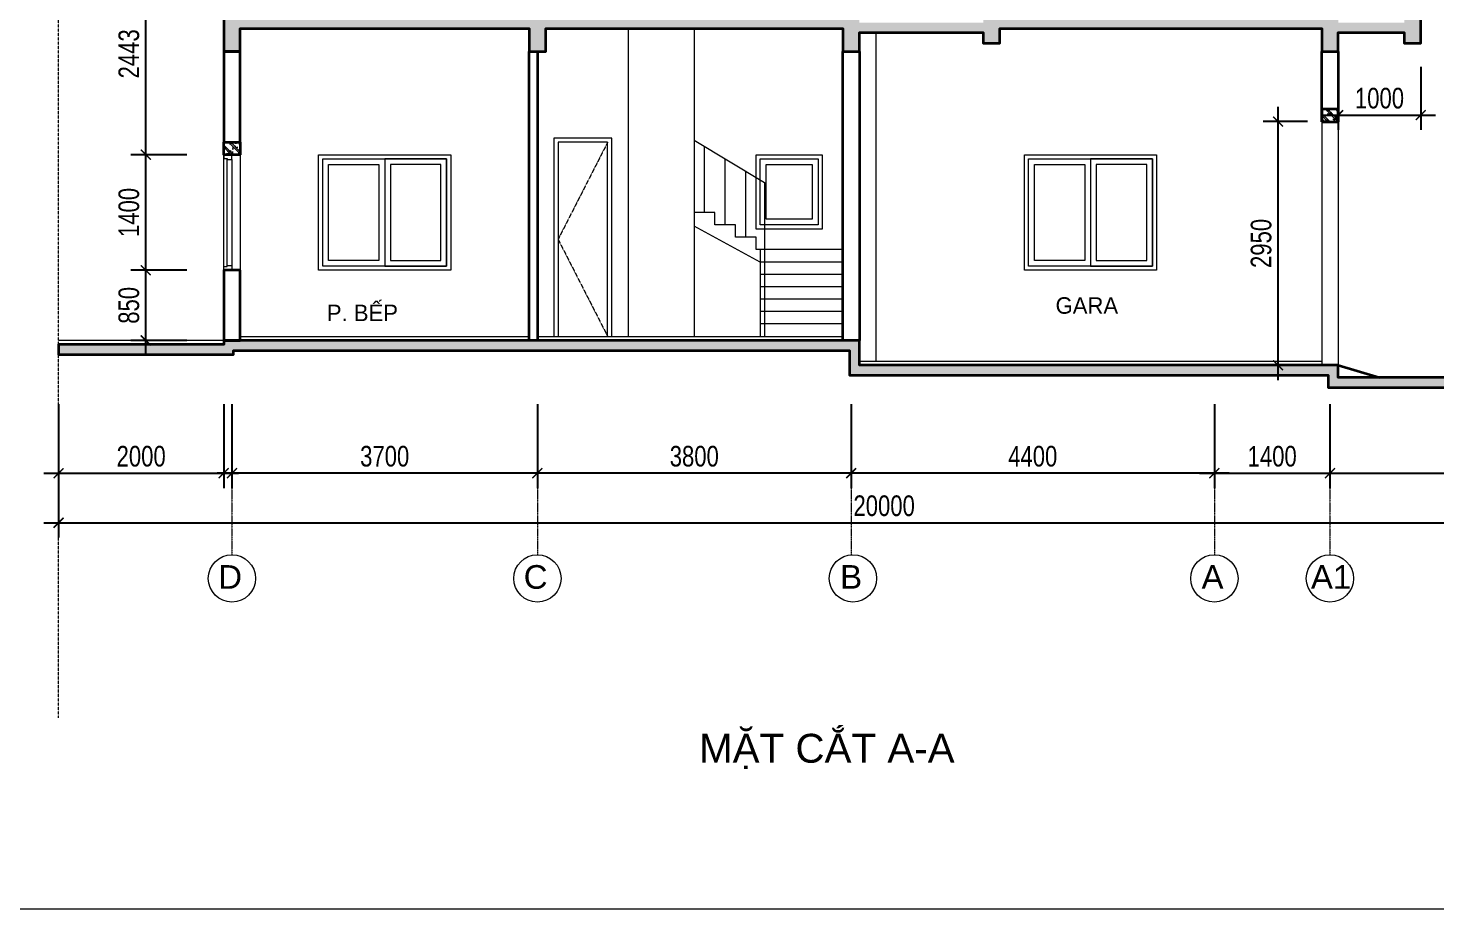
# Model space of a CAD drawing. Header units: millimetres. Extents: x 33748 to 451939, y -263262 to 62681.
# Drawn here: x 405682 to 422734, y -194383 to -183716 of the extents above; entities that cross this region are included whole.
import ezdxf
from ezdxf.enums import TextEntityAlignment as Align

# ---------------------------------------------------------------- set-up
doc = ezdxf.new("R2010")
doc.units = ezdxf.units.MM
doc.header["$PDMODE"] = 98
for name, pattern in [('CENTER', [50.8, 31.75, -6.35, 6.35, -6.35]), ('HIDDEN', [0.375, 0.25, -0.125]), ('HIDDEN2', [0.1875, 0.125, -0.0625])]:
    doc.linetypes.add(name, pattern=pattern)
doc.layers.get('Defpoints').update_dxf_attribs({"color": 202, "lineweight": 13})
for name, color, linetype, lineweight in [('-CENTER', 143, 'CENTER', 13), ('-CONCRETE', 1, 'Continuous', 35), ('-DOOR', 137, 'Continuous', 9), ('-FURNITURE', 46, 'Continuous', 9), ('-HATCH', 8, 'Continuous', 5), ('-KH', 143, 'Continuous', 13), ('-LINE1', 7, 'Continuous', 18), ('-LINE2', 252, 'Continuous', 9), ('-RANH GIOI KHU DAT', 12, 'CENTER', 18), ('-TEXT', 7, 'Continuous', 15), ('-WALL', 4, 'Continuous', 35)]:
    doc.layers.add(name, color=color, linetype=linetype, lineweight=lineweight)
doc.layers.add('12. NET DIM', color=9, linetype='Continuous')
doc.layers.add('TEXT25', color=2, linetype='Continuous')
doc.styles.add('1', font='arial.ttf')
doc.styles.add('AVANH', font='', dxfattribs={"width": 0.8})
doc.styles.get("Standard").update_dxf_attribs({"font": 'arial.ttf'})
doc.styles.add('SVN_AVO_thuong', font='')
doc.styles.get('AVANH').set_extended_font_data('.VnAvantH')
doc.styles.get('SVN_AVO_thuong').set_extended_font_data('SVN-Avo')
doc.dimstyles.new('C_100A3', dxfattribs={"dimscale": 100, "dimtxt": 2.5, "dimasz": 1.2, "dimexe": 1.8, "dimexo": 0, "dimgap": 0.75, "dimtad": 1, "dimdec": 0, "dimzin": 0, "dimdsep": 46, "dimtxsty": 'AVANH', "dimblk": 'ARCHTICK', "dimcen": 0, "dimdle": 1.8, "dimclrd": 256, "dimclre": 256, "dimclrt": 7, "dimadec": 0, "dimazin": 0, "dimtfac": 0.0001, "dimtdec": 0, "dimtix": 1, "dimtmove": 2, "dimatfit": 3, "dimldrblk": 'ARCHTICK', "dimfxl": 1.8, "dimtolj": 1, "dimtzin": 0, "dimarcsym": 0})

# ---------------------------------------------------------------- blocks, each defined once
blk = doc.blocks.new('_ARCHTICK')
at = {"const_width": 0.15}
blk.add_lwpolyline([(-0.5, -0.5), (0.5, 0.5)], dxfattribs=at)
blk = doc.blocks.new('*D1056')
at = {"layer": '12. NET DIM', "lineweight": -2, "transparency": 16777216}
for p, q in [((415651, -188270), (415651, -189286)), ((420051, -188270), (420051, -189286)), ((420231, -189106), (415471, -189106))]:
    blk.add_line(p, q, dxfattribs=at)
at = {"layer": 'Defpoints', "color": 0, "transparency": 16777216}
for p in [(415651, -188270), (420051, -188270), (415651, -189106)]:
    blk.add_point(p, dxfattribs=at)
at = {"layer": '12. NET DIM', "lineweight": -2, "transparency": 16777216, "xscale": 120, "yscale": 120, "zscale": 120, "rotation": 180}
blk.add_blockref('_ARCHTICK', (415651, -189106), dxfattribs=at)
at = {"layer": '12. NET DIM', "lineweight": -2, "transparency": 16777216, "xscale": 120, "yscale": 120, "zscale": 120}
blk.add_blockref('_ARCHTICK', (420051, -189106), dxfattribs=at)
at = {"layer": '12. NET DIM', "color": 7, "transparency": 16777216, "insert": (417851, -188902), "char_height": 250, "attachment_point": 5, "style": 'AVANH'}
blk.add_mtext('\\A1;4400', dxfattribs=at)
blk = doc.blocks.new('*D1057')
at = {"layer": '12. NET DIM', "lineweight": -2, "transparency": 16777216}
for p, q in [((411851, -188270), (411851, -189286)), ((415651, -188270), (415651, -189286)), ((415831, -189106), (411671, -189106))]:
    blk.add_line(p, q, dxfattribs=at)
at = {"layer": 'Defpoints', "color": 0, "transparency": 16777216}
for p in [(411851, -188270), (415651, -188270), (411851, -189106)]:
    blk.add_point(p, dxfattribs=at)
at = {"layer": '12. NET DIM', "lineweight": -2, "transparency": 16777216, "xscale": 120, "yscale": 120, "zscale": 120, "rotation": 180}
blk.add_blockref('_ARCHTICK', (411851, -189106), dxfattribs=at)
at = {"layer": '12. NET DIM', "lineweight": -2, "transparency": 16777216, "xscale": 120, "yscale": 120, "zscale": 120}
blk.add_blockref('_ARCHTICK', (415651, -189106), dxfattribs=at)
at = {"layer": '12. NET DIM', "color": 7, "transparency": 16777216, "insert": (413751, -188902), "char_height": 250, "attachment_point": 5, "style": 'AVANH'}
blk.add_mtext('\\A1;3800', dxfattribs=at)
blk = doc.blocks.new('*D1058')
at = {"layer": '12. NET DIM', "lineweight": -2, "transparency": 16777216}
for p, q in [((408151, -188270), (408151, -189286)), ((411851, -188270), (411851, -189286)), ((412031, -189106), (407971, -189106))]:
    blk.add_line(p, q, dxfattribs=at)
at = {"layer": 'Defpoints', "color": 0, "transparency": 16777216}
for p in [(408151, -188270), (411851, -188270), (408151, -189106)]:
    blk.add_point(p, dxfattribs=at)
at = {"layer": '12. NET DIM', "lineweight": -2, "transparency": 16777216, "xscale": 120, "yscale": 120, "zscale": 120, "rotation": 180}
blk.add_blockref('_ARCHTICK', (408151, -189106), dxfattribs=at)
at = {"layer": '12. NET DIM', "lineweight": -2, "transparency": 16777216, "xscale": 120, "yscale": 120, "zscale": 120}
blk.add_blockref('_ARCHTICK', (411851, -189106), dxfattribs=at)
at = {"layer": '12. NET DIM', "color": 7, "transparency": 16777216, "insert": (410001, -188902), "char_height": 250, "attachment_point": 5, "style": 'AVANH'}
blk.add_mtext('\\A1;3700', dxfattribs=at)
blk = doc.blocks.new('*D1059')
at = {"layer": '12. NET DIM', "lineweight": -2, "transparency": 16777216}
for p, q in [((420051, -188270), (420051, -189286)), ((421451, -188270), (421451, -189286)), ((419871, -189106), (421631, -189106))]:
    blk.add_line(p, q, dxfattribs=at)
at = {"layer": 'Defpoints', "color": 0, "transparency": 16777216}
for p in [(420051, -188270), (421451, -188270), (421451, -189106)]:
    blk.add_point(p, dxfattribs=at)
at = {"layer": '12. NET DIM', "lineweight": -2, "transparency": 16777216, "xscale": 120, "yscale": 120, "zscale": 120, "rotation": 180}
blk.add_blockref('_ARCHTICK', (420051, -189106), dxfattribs=at)
at = {"layer": '12. NET DIM', "lineweight": -2, "transparency": 16777216, "xscale": 120, "yscale": 120, "zscale": 120}
blk.add_blockref('_ARCHTICK', (421451, -189106), dxfattribs=at)
at = {"layer": '12. NET DIM', "color": 7, "transparency": 16777216, "insert": (420751, -188902), "char_height": 250, "attachment_point": 5, "style": 'AVANH'}
blk.add_mtext('\\A1;1400', dxfattribs=at)
blk = doc.blocks.new('*D1060')
at = {"layer": '12. NET DIM', "lineweight": -2, "transparency": 16777216}
for p, q in [((406051, -188270), (406051, -189286)), ((408051, -188270), (408051, -189286)), ((405871, -189106), (408231, -189106))]:
    blk.add_line(p, q, dxfattribs=at)
at = {"layer": 'Defpoints', "color": 0, "transparency": 16777216}
for p in [(406051, -188270), (408051, -188270), (408051, -189106)]:
    blk.add_point(p, dxfattribs=at)
at = {"layer": '12. NET DIM', "lineweight": -2, "transparency": 16777216, "xscale": 120, "yscale": 120, "zscale": 120, "rotation": 180}
blk.add_blockref('_ARCHTICK', (406051, -189106), dxfattribs=at)
at = {"layer": '12. NET DIM', "lineweight": -2, "transparency": 16777216, "xscale": 120, "yscale": 120, "zscale": 120}
blk.add_blockref('_ARCHTICK', (408051, -189106), dxfattribs=at)
at = {"layer": '12. NET DIM', "color": 7, "transparency": 16777216, "insert": (407051, -188902), "char_height": 250, "attachment_point": 5, "style": 'AVANH'}
blk.add_mtext('\\A1;2000', dxfattribs=at)
blk = doc.blocks.new('*D1061')
at = {"layer": '12. NET DIM', "lineweight": -2, "transparency": 16777216}
for p, q in [((406051, -188270), (406051, -189886)), ((426051, -188381), (426051, -189886)), ((405871, -189706), (426231, -189706))]:
    blk.add_line(p, q, dxfattribs=at)
at = {"layer": 'Defpoints', "color": 0, "transparency": 16777216}
for p in [(406051, -188270), (426051, -188381), (426051, -189706)]:
    blk.add_point(p, dxfattribs=at)
at = {"layer": '12. NET DIM', "lineweight": -2, "transparency": 16777216, "xscale": 120, "yscale": 120, "zscale": 120, "rotation": 180}
blk.add_blockref('_ARCHTICK', (406051, -189706), dxfattribs=at)
at = {"layer": '12. NET DIM', "lineweight": -2, "transparency": 16777216, "xscale": 120, "yscale": 120, "zscale": 120}
blk.add_blockref('_ARCHTICK', (426051, -189706), dxfattribs=at)
at = {"layer": '12. NET DIM', "color": 7, "transparency": 16777216, "insert": (416051, -189502), "char_height": 250, "attachment_point": 5, "style": 'AVANH'}
blk.add_mtext('\\A1;20000', dxfattribs=at)
blk = doc.blocks.new('*D1062')
at = {"layer": '12. NET DIM', "lineweight": -2, "transparency": 16777216}
for p, q in [((421451, -188270), (421451, -189286)), ((426051, -188381), (426051, -189286)), ((421271, -189106), (426231, -189106))]:
    blk.add_line(p, q, dxfattribs=at)
at = {"layer": 'Defpoints', "color": 0, "transparency": 16777216}
for p in [(421451, -188270), (426051, -188381), (426051, -189106)]:
    blk.add_point(p, dxfattribs=at)
at = {"layer": '12. NET DIM', "lineweight": -2, "transparency": 16777216, "xscale": 120, "yscale": 120, "zscale": 120, "rotation": 180}
blk.add_blockref('_ARCHTICK', (421451, -189106), dxfattribs=at)
at = {"layer": '12. NET DIM', "lineweight": -2, "transparency": 16777216, "xscale": 120, "yscale": 120, "zscale": 120}
blk.add_blockref('_ARCHTICK', (426051, -189106), dxfattribs=at)
at = {"layer": '12. NET DIM', "color": 7, "transparency": 16777216, "insert": (423751, -188902), "char_height": 250, "attachment_point": 5, "style": 'AVANH'}
blk.add_mtext('\\A1;4600', dxfattribs=at)
blk = doc.blocks.new('*U609')
at = {"ltscale": 200}
for points in [[(0, 100), (0, 0)], [(45, 100), (1355, 100)], [(45, 60), (1355, 60)], [(1340, 0), (60, 0)], [(1400, 100), (1400, 0)]]:
    blk.add_lwpolyline(points, dxfattribs=at)
for points in [[(0, 100), (45, 100), (45, 60), (60, 60), (60, 0), (0, 0)], [(1400, 100), (1355, 100), (1355, 60), (1340, 60), (1340, 0), (1400, 0)]]:
    blk.add_lwpolyline(points, close=True, dxfattribs=at)
blk = doc.blocks.new('*D1052')
at = {"layer": '12. NET DIM', "lineweight": -2, "transparency": 16777216}
for p, q in [((407107, -187678), (407107, -186468)), ((407604, -186648), (406927, -186648)), ((407604, -187498), (406927, -187498))]:
    blk.add_line(p, q, dxfattribs=at)
at = {"layer": 'Defpoints', "color": 0, "transparency": 16777216}
for p in [(407107, -186648), (407604, -186648), (407604, -187498)]:
    blk.add_point(p, dxfattribs=at)
at = {"layer": '12. NET DIM', "lineweight": -2, "transparency": 16777216, "xscale": 120, "yscale": 120, "zscale": 120}
for p, rotation in [((407107, -186648), 90), ((407107, -187498), 270)]:
    blk.add_blockref('_ARCHTICK', p, dxfattribs=dict(at, rotation=rotation))
at = {"layer": '12. NET DIM', "color": 7, "transparency": 16777216, "insert": (406903, -187073), "char_height": 250, "attachment_point": 5, "rotation": 90, "style": 'AVANH'}
blk.add_mtext('\\A1;850', dxfattribs=at)
blk = doc.blocks.new('*D1039')
at = {"layer": '12. NET DIM', "lineweight": -2, "transparency": 16777216}
for p, q in [((407107, -186828), (407107, -185068)), ((407604, -185248), (406927, -185248)), ((407604, -186648), (406927, -186648))]:
    blk.add_line(p, q, dxfattribs=at)
at = {"layer": 'Defpoints', "color": 0, "transparency": 16777216}
for p in [(407107, -185248), (407604, -185248), (407604, -186648)]:
    blk.add_point(p, dxfattribs=at)
at = {"layer": '12. NET DIM', "lineweight": -2, "transparency": 16777216, "xscale": 120, "yscale": 120, "zscale": 120}
for p, rotation in [((407107, -185248), 90), ((407107, -186648), 270)]:
    blk.add_blockref('_ARCHTICK', p, dxfattribs=dict(at, rotation=rotation))
at = {"layer": '12. NET DIM', "color": 7, "transparency": 16777216, "insert": (406903, -185948), "char_height": 250, "attachment_point": 5, "rotation": 90, "style": 'AVANH'}
blk.add_mtext('\\A1;1400', dxfattribs=at)
blk = doc.blocks.new('*D1040')
at = {"layer": '12. NET DIM', "lineweight": -2, "transparency": 16777216}
for p, q in [((407107, -185428), (407107, -182626)), ((407604, -182806), (406927, -182806)), ((407604, -185248), (406927, -185248))]:
    blk.add_line(p, q, dxfattribs=at)
at = {"layer": 'Defpoints', "color": 0, "transparency": 16777216}
for p in [(407107, -182806), (407604, -182806), (407604, -185248)]:
    blk.add_point(p, dxfattribs=at)
at = {"layer": '12. NET DIM', "lineweight": -2, "transparency": 16777216, "xscale": 120, "yscale": 120, "zscale": 120}
for p, rotation in [((407107, -182806), 90), ((407107, -185248), 270)]:
    blk.add_blockref('_ARCHTICK', p, dxfattribs=dict(at, rotation=rotation))
at = {"layer": '12. NET DIM', "color": 7, "transparency": 16777216, "insert": (406903, -184027), "char_height": 250, "attachment_point": 5, "rotation": 90, "style": 'AVANH'}
blk.add_mtext('\\A1;2443', dxfattribs=at)
blk = doc.blocks.new('*D1045')
at = {"layer": '12. NET DIM', "lineweight": -2, "transparency": 16777216}
for p, q in [((420823, -187978), (420823, -184668)), ((421179, -184848), (420643, -184848)), ((421179, -187798), (420643, -187798))]:
    blk.add_line(p, q, dxfattribs=at)
at = {"layer": 'Defpoints', "color": 0, "transparency": 16777216}
for p in [(420823, -184848), (421179, -184848), (421179, -187798)]:
    blk.add_point(p, dxfattribs=at)
at = {"layer": '12. NET DIM', "lineweight": -2, "transparency": 16777216, "xscale": 120, "yscale": 120, "zscale": 120}
for p, rotation in [((420823, -184848), 90), ((420823, -187798), 270)]:
    blk.add_blockref('_ARCHTICK', p, dxfattribs=dict(at, rotation=rotation))
at = {"layer": '12. NET DIM', "color": 7, "transparency": 16777216, "insert": (420618, -186323), "char_height": 250, "attachment_point": 5, "rotation": 90, "style": 'AVANH'}
blk.add_mtext('\\A1;2950', dxfattribs=at)
blk = doc.blocks.new('*D1051')
at = {"layer": '12. NET DIM', "lineweight": -2, "transparency": 16777216}
for p, q in [((421551, -184185), (421551, -184949)), ((422551, -184185), (422551, -184949)), ((421371, -184769), (422731, -184769))]:
    blk.add_line(p, q, dxfattribs=at)
at = {"layer": 'Defpoints', "color": 0, "transparency": 16777216}
for p in [(421551, -184185), (422551, -184185), (422551, -184769)]:
    blk.add_point(p, dxfattribs=at)
at = {"layer": '12. NET DIM', "lineweight": -2, "transparency": 16777216, "xscale": 120, "yscale": 120, "zscale": 120, "rotation": 180}
blk.add_blockref('_ARCHTICK', (421551, -184769), dxfattribs=at)
at = {"layer": '12. NET DIM', "lineweight": -2, "transparency": 16777216, "xscale": 120, "yscale": 120, "zscale": 120}
blk.add_blockref('_ARCHTICK', (422551, -184769), dxfattribs=at)
at = {"layer": '12. NET DIM', "color": 7, "transparency": 16777216, "insert": (422051, -184565), "char_height": 250, "attachment_point": 5, "style": 'AVANH'}
blk.add_mtext('\\A1;1000', dxfattribs=at)

msp = doc.modelspace()

# ---------------------------------------------------------------- hatches: boundary and pattern name
at = {"layer": '-HATCH'}
h = msp.add_hatch(dxfattribs=at)
h.set_pattern_fill('CHAU-02', color=256, scale=20, pattern_type=2)
h.set_pattern_definition([(50, (0, -58113.93), (143.452037, -12.550427), [15, -165]), (355, (0, -58113.93), (-27.750267, 150.438427), [12, -132]), (100.4514, (11.95, -58114.97), (115.701876, 137.88791), [12.74804, -140.228422]), (46.1842, (0, -58073.93), (213.44821, -33.1038), [22.5, -247.5]), (96.6356, (17.79, -58076.69), (186.93254, 194.82357), [19.12206, -210.3426]), (351.1842, (0, -58073.93), (186.93239, 194.82372), [18, -198]), (21, (20, -58083.93), (119.38141, -80.523778), [15, -165]), (226, (20, -58083.93), (134.376424, -73.10796), [12, -132]), (71.4514, (29.95, -58090.64), (168.044526, 64.5061), [12.74804, -140.228422]), (67.5, (0, -58113.93), (-31.1832367, 58.8748924), [0, -130.4, 0, -134, 0, -132.5]), (4.5, (0, -58113.93), (56.670185, 76.020638), [0, -76.4, 0, -127.4, 0, -50.5]), (327.5, (-44.6, -58113.93), (106.764487, -4.5109743), [0, -50, 0, -156, 0, -207]), (317.5, (-64.6, -58113.93), (116.637234, 20.020996), [0, -65, 0, -103.6, 0, -147]), (315, (0, -58113.93), (60.104076, 60.104076), []), (315, (0, -58089.43), (60.104076, 60.104076), [])])
h.paths.add_polyline_path([(421950.9, -177348.5), (421950.9, -177248.5), (422150.9, -177248.5), (422150.9, -177468.5), (421550.9, -177468.5), (421550.9, -177748.5), (421350.9, -177748.5), (421350.9, -177468.5), (415750.9, -177468.5), (415750.9, -177748.5), (415550.9, -177748.5), (415550.9, -177468.5), (411950.9, -177468.5), (411950.9, -177748.5), (411750.9, -177748.5), (411750.9, -177468.5), (408250.6, -177468.5), (408250.6, -177748.5), (408050.6, -177748.5), (408050.6, -177468.5), (407450.6, -177468.5), (407450.6, -177248.5), (407650.7, -177248.5), (407650.7, -177348.5)])
h.paths.add_polyline_path([(411950.9, -183598.5), (408050.6, -183598.5), (408050.6, -183998.5), (408250.6, -183998.5), (408250.6, -183718.5), (411750.9, -183718.5), (411750.9, -183998.5), (411950.9, -183998.5), (411950.9, -183718.5), (415550.9, -183718.5), (415550.9, -183998.5), (415750.9, -183998.5), (415750.9, -183768.5), (417250.9, -183768.5), (417250.9, -183898.5), (417450.9, -183898.5), (417450.9, -183718.5), (421350.9, -183718.5), (421350.9, -183998.5), (421550.9, -183998.5), (421550.9, -183768.5), (422350.9, -183768.5), (422350.9, -183898.5), (422550.9, -183898.5), (422550.9, -183598.5), (422350.9, -183598.5), (422350.9, -183648.5), (421550.9, -183648.5), (421550.9, -183598.5), (417250.9, -183598.5), (417250.9, -183648.5), (415750.9, -183648.5), (415750.9, -183598.5)])
h.paths.add_polyline_path([(426050.6, -187948.5), (421550.9, -187948.5), (421550.9, -187798.5), (415750.9, -187798.5), (415750.9, -187498.5), (408050.6, -187498.5), (408050.6, -187548.5), (406050.6, -187548.5), (406050.6, -187668.5), (408170.6, -187668.5), (408170.6, -187618.5), (415630.9, -187618.5), (415630.9, -187918.5), (421430.9, -187918.5), (421430.9, -188068.5), (426050.6, -188068.5)])
edge = h.paths.add_edge_path()
edge.add_line((415550.9, -180298.5), (410550.9, -180298.5))
edge.add_line((410550.9, -180298.5), (410550.9, -180348.5))
edge.add_line((410550.9, -180348.5), (408250.6, -180348.5))
edge.add_line((408250.6, -180348.5), (408250.6, -180298.5))
edge.add_line((408250.6, -180298.5), (408050.6, -180298.5))
edge.add_line((408050.6, -180298.5), (408050.6, -180698.5))
edge.add_line((408050.6, -180698.5), (408250.6, -180698.5))
edge.add_line((408250.6, -180698.5), (408250.6, -180468.5))
edge.add_line((408250.6, -180468.5), (410670.9, -180468.5))
edge.add_line((410670.9, -180468.5), (410670.9, -180418.5))
edge.add_line((410670.9, -180418.5), (411750.9, -180418.5))
edge.add_line((411750.9, -180418.5), (411750.9, -180698.5))
edge.add_line((411750.9, -180698.5), (411950.9, -180698.5))
edge.add_line((411950.9, -180698.5), (411950.9, -180418.5))
edge.add_line((411950.9, -180418.5), (415550.9, -180418.5))
edge.add_line((415550.9, -180418.5), (415550.9, -180698.5))
edge.add_line((415550.9, -180698.5), (415750.9, -180698.5))
edge.add_line((415750.9, -180698.5), (415750.9, -180418.5))
edge.add_line((415750.9, -180418.5), (421350.9, -180418.5))
edge.add_line((421350.9, -180418.5), (421350.9, -180698.5))
edge.add_line((421350.9, -180698.5), (421550.9, -180698.5))
edge.add_line((421550.9, -180698.5), (421550.9, -180418.5))
edge.add_line((421550.9, -180418.5), (422350.9, -180418.5))
edge.add_line((422350.9, -180418.5), (422350.9, -180548.5))
edge.add_line((422350.9, -180548.5), (422550.9, -180548.5))
edge.add_line((422550.9, -180548.5), (422550.9, -180248.5))
edge.add_line((422550.9, -180248.5), (422350.9, -180248.5))
edge.add_line((422350.9, -180248.5), (422350.9, -180298.5))
edge.add_line((422350.9, -180298.5), (415550.9, -180298.5))
h = msp.add_hatch(dxfattribs=at)
h.set_pattern_fill('CHAU-02', color=256, scale=20, pattern_type=2)
h.set_pattern_definition([(50, (111766.81, -153950.98), (143.452037, -12.550427), [15, -165]), (355, (111766.81, -153950.98), (-27.75027, 150.43843), [12, -132]), (100.4514, (111778.76, -153952.03), (115.701876, 137.88791), [12.74804, -140.22842]), (46.1842, (111766.81, -153910.98), (213.44821, -33.1038), [22.5, -247.5]), (96.6356, (111784.6, -153913.74), (186.93254, 194.82357), [19.12206, -210.3426]), (351.1842, (111766.8, -153910.98), (186.93239, 194.82372), [18, -198]), (21, (111786.81, -153920.98), (119.38141, -80.52378), [15, -165]), (226, (111786.81, -153920.98), (134.376424, -73.10796), [12, -132]), (71.4514, (111796.76, -153927.7), (168.044526, 64.5061), [12.74804, -140.22842]), (67.5, (111766.81, -153950.984), (-31.183237, 58.874892), [0, -130.4, 0, -134, 0, -132.5]), (4.5, (111766.81, -153950.984), (56.670185, 76.020638), [0, -76.4, 0, -127.4, 0, -50.5]), (327.5, (111722.21, -153950.984), (106.764487, -4.510974), [0, -50, 0, -156, 0, -207]), (317.5, (111702.21, -153950.98), (116.637234, 20.020996), [0, -65, 0, -103.6, 0, -147]), (315, (111766.81, -153950.984), (60.104076, 60.104076), []), (315, (111766.81, -153926.484), (60.104076, 60.104076), [])])
h.paths.add_polyline_path([(421550.9, -184698.5), (421350.9, -184698.5), (421350.9, -184848.5), (421550.9, -184848.5)])
h = msp.add_hatch(dxfattribs=at)
h.set_pattern_fill('CHAU-02', color=256, scale=20, pattern_type=2)
h.set_pattern_definition([(50, (98310.12, -154300.98), (143.452037, -12.550427), [15, -165]), (355, (98310.12, -154300.98), (-27.75027, 150.43843), [12, -132]), (100.4514, (98322.07, -154302.03), (115.701876, 137.88791), [12.74804, -140.22842]), (46.1842, (98310.12, -154260.98), (213.44821, -33.1038), [22.5, -247.5]), (96.6356, (98327.9, -154263.74), (186.93254, 194.82357), [19.12206, -210.3426]), (351.1842, (98310.12, -154260.98), (186.93239, 194.82372), [18, -198]), (21, (98330.12, -154270.98), (119.38141, -80.52378), [15, -165]), (226, (98330.12, -154270.98), (134.376424, -73.10796), [12, -132]), (71.4514, (98340.07, -154277.7), (168.044526, 64.5061), [12.74804, -140.22842]), (67.5, (98310.12, -154300.984), (-31.183237, 58.874892), [0, -130.4, 0, -134, 0, -132.5]), (4.5, (98310.12, -154300.984), (56.670185, 76.020638), [0, -76.4, 0, -127.4, 0, -50.5]), (327.5, (98265.52, -154300.984), (106.764487, -4.510974), [0, -50, 0, -156, 0, -207]), (317.5, (98245.52, -154300.98), (116.637234, 20.020996), [0, -65, 0, -103.6, 0, -147]), (315, (98310.12, -154300.984), (60.104076, 60.104076), []), (315, (98310.12, -154276.484), (60.104076, 60.104076), [])])
h.paths.add_polyline_path([(408050.6, -185098.5), (408250.6, -185098.5), (408250.6, -185248.5), (408050.6, -185248.5)])

# ---------------------------------------------------------------- linework, layer by layer
at = {"layer": '-CENTER', "ltscale": 0.1}
for p, q in [((408150.6, -188269.9), (408150.6, -190094.6)), ((411850.9, -188269.9), (411850.9, -190094.6)), ((415650.9, -188269.9), (415650.9, -190094.6)), ((420050.9, -188269.9), (420050.9, -190094.6)), ((421450.9, -188269.9), (421450.9, -190094.6))]:
    msp.add_line(p, q, dxfattribs=at)
at = {"layer": '-CONCRETE'}
for p, q in [((421350.9, -184848.5, 0), (421350.9, -184698.5, 0)), ((421550.9, -184698.5, 0), (421550.9, -184848.5, 0))]:
    msp.add_line(p, q, dxfattribs=at)
msp.add_lwpolyline([(408050.6, -183598.5), (408050.6, -183998.5), (408250.6, -183998.5), (408250.6, -183718.5), (411750.9, -183718.5), (411750.9, -183998.5), (411950.9, -183998.5), (411950.9, -183718.5), (415550.9, -183718.5), (415550.9, -183998.5), (415750.9, -183998.5), (415750.9, -183768.5), (417250.9, -183768.5), (417250.9, -183898.5), (417450.9, -183898.5), (417450.9, -183718.5), (421350.9, -183718.5), (421350.9, -183998.5), (421550.9, -183998.5), (421550.9, -183768.5), (422350.9, -183768.5), (422350.9, -183898.5), (422550.9, -183898.5), (422550.9, -183598.5)], dxfattribs=at)
at = {"layer": '-CONCRETE', "elevation": 0}
msp.add_lwpolyline([(421350.9, -184848.5), (421550.9, -184848.5), (421550.9, -184698.5), (421350.9, -184698.5)], close=True, dxfattribs=at)
at = {"layer": '-CONCRETE'}
for points in [[(408250.6, -185248.5), (408050.6, -185248.5), (408050.6, -185098.5), (408250.6, -185098.5)], [(426050.6, -187948.5), (421550.9, -187948.5), (421550.9, -187798.5), (415750.9, -187798.5), (415750.9, -187498.5), (408050.6, -187498.5), (408050.6, -187548.5), (406050.6, -187548.5), (406050.6, -187668.5), (408170.6, -187668.5), (408170.6, -187618.5), (415630.9, -187618.5), (415630.9, -187918.5), (421430.9, -187918.5), (421430.9, -188068.5), (426050.6, -188068.5)]]:
    msp.add_lwpolyline(points, close=True, dxfattribs=at)
at = {"layer": '-DOOR'}
for p, q in [((421350.9, -184848.5, 0), (421350.9, -187798.5)), ((421550.9, -184848.5, 0), (421550.9, -187798.5))]:
    msp.add_line(p, q, dxfattribs=at)
for points in [[(412050.9, -187448.5), (412750.9, -187448.5), (412750.9, -185048.5), (412050.9, -185048.5)], [(412100.9, -187448.5), (412700.9, -187448.5), (412700.9, -185098.5), (412100.9, -185098.5)], [(408250.5, -186648.5), (408051.2, -186648.5), (408051.2, -185248.5), (408250.5, -185248.5)], [(409200.8, -185248.5), (410800.8, -185248.5), (410800.8, -186648.5), (409200.8, -186648.5)], [(409250.8, -185298.5), (410750.8, -185298.5), (410750.8, -186598.5), (409250.8, -186598.5)], [(409250.8, -185298.5), (410000.8, -185298.5), (410000.8, -186598.5), (409250.8, -186598.5)], [(410750.8, -185298.5), (410000.8, -185298.5), (410000.8, -186598.5), (410750.8, -186598.5)], [(417750.9, -185248.5), (419350.9, -185248.5), (419350.9, -186648.5), (417750.9, -186648.5)], [(417800.9, -185298.5), (419300.9, -185298.5), (419300.9, -186598.5), (417800.9, -186598.5)], [(417800.9, -185298.5), (418550.9, -185298.5), (418550.9, -186598.5), (417800.9, -186598.5)], [(419300.9, -185298.5), (418550.9, -185298.5), (418550.9, -186598.5), (419300.9, -186598.5)], [(409320.8, -185368.5), (409930.8, -185368.5), (409930.8, -186528.5), (409320.8, -186528.5)], [(410680.8, -185368.5), (410070.8, -185368.5), (410070.8, -186528.5), (410680.8, -186528.5)], [(417870.9, -185368.5), (418480.9, -185368.5), (418480.9, -186528.5), (417870.9, -186528.5)], [(419230.9, -185368.5), (418620.9, -185368.5), (418620.9, -186528.5), (419230.9, -186528.5)]]:
    msp.add_lwpolyline(points, close=True, dxfattribs=at)
at = {"layer": '-DOOR', "lineweight": 9}
for points in [[(414500.9, -185248.5), (415300.9, -185248.5), (415300.9, -186148.5), (414500.9, -186148.5)], [(414550.9, -185298.5), (415250.9, -185298.5), (415250.9, -186098.5), (414550.9, -186098.5)], [(414620.9, -185368.5), (415180.9, -185368.5), (415180.9, -186028.5), (414620.9, -186028.5)]]:
    msp.add_lwpolyline(points, close=True, dxfattribs=at)
at = {"layer": '-FURNITURE'}
for points in [[(413750.9, -185073.5), (414600.9, -185583.5), (414600.9, -187448.5)], [(413875.9, -185948.5), (413875.9, -185148.5)], [(414125.9, -186098.5), (414125.9, -185298.5)], [(414375.9, -186248.5), (414375.9, -185448.5)]]:
    msp.add_lwpolyline(points, dxfattribs=at)
at = {"layer": '-HATCH', "ltscale": 3}
msp.add_lwpolyline([(412950.9, -183718.5), (412950.9, -187448.5)], dxfattribs=at)
at = {"layer": '-HATCH', "linetype": 'HIDDEN2', "ltscale": 3}
msp.add_lwpolyline([(412700.9, -185098.5), (412100.9, -186273.5), (412700.9, -187448.5)], dxfattribs=at)
at = {"layer": '-KH'}
for centre in [(408150.6, -190380.9), (411850.9, -190380.9), (415672.8, -190380.1), (420050.9, -190380.9), (421450.9, -190380.9)]:
    msp.add_circle(centre, 286.3, dxfattribs=at)
at = {"layer": '-LINE1'}
for points in [[(413750.9, -183718.5), (413750.9, -187448.5)], [(414000.9, -185948.5), (413750.9, -185948.5)], [(414550.9, -186398.5), (414500.9, -186398.5), (414500.9, -186248.5), (414250.9, -186248.5), (414250.9, -186098.5), (414000.9, -186098.5), (414000.9, -185948.5)], [(414550.9, -186548.5), (413750.9, -186112.1)], [(415550.9, -186398.5), (414550.9, -186398.5), (414550.9, -186548.5)], [(415550.9, -186548.5), (414550.9, -186548.5), (414550.9, -186698.5)], [(415550.9, -186698.5), (414550.9, -186698.5), (414550.9, -186848.5)], [(415550.9, -186848.5), (414550.9, -186848.5), (414550.9, -186998.5)], [(415550.9, -186998.5), (414550.9, -186998.5), (414550.9, -187148.5)], [(415550.9, -187148.5), (414550.9, -187148.5), (414550.9, -187298.5)], [(415550.9, -187298.5), (414550.9, -187298.5), (414550.9, -187448.5)], [(408050.6, -187498.5), (406050.6, -187498.5)], [(408250.6, -187448.5), (411750.9, -187448.5)], [(411850.9, -187448.5), (415550.9, -187448.5)], [(415750.9, -187748.5), (421350.9, -187748.5)]]:
    msp.add_lwpolyline(points, dxfattribs=at)
at = {"layer": '-LINE2'}
msp.add_lwpolyline([(415950.9, -183768.5), (415950.9, -187748.5)], dxfattribs=at)
at = {"layer": '-RANH GIOI KHU DAT', "linetype": 'HIDDEN', "ltscale": 10}
msp.add_line((406050.6, -192068.1), (406050.6, -173687.7), dxfattribs=at)
at = {"layer": '-WALL'}
for points in [[(408250.6, -183998.5), (408050.6, -183998.5), (408050.6, -185098.5), (408250.6, -185098.5)], [(411750.9, -183998.5), (411850.9, -183998.5), (411850.9, -187498.5), (411750.9, -187498.5)], [(415550.9, -183998.5), (415750.9, -183998.5), (415750.9, -187498.5), (415550.9, -187498.5)], [(421350.9, -183998.5), (421550.9, -183998.5), (421550.9, -184698.5), (421350.9, -184698.5)], [(408250.5, -186648.5), (408050.5, -186648.5), (408050.6, -187498.5), (408250.6, -187498.5)]]:
    msp.add_lwpolyline(points, close=True, dxfattribs=at)
msp.add_lwpolyline([(421550.9, -187798.5), (422050.9, -187948.5)], dxfattribs=at)
at = {"layer": 'Defpoints'}
msp.add_lwpolyline([(399947.2, -194382.9), (431447.2, -194382.9), (431447.2, -172107.9), (399947.2, -172107.9)], close=True, dxfattribs=at)

# ---------------------------------------------------------------- block references
at = {"layer": '-DOOR', "rotation": 90.00000000000001}
msp.add_blockref('*U609', (408151.2, -186648.5), dxfattribs=at)

# ---------------------------------------------------------------- texts
at = {"layer": '-TEXT', "color": 2, "style": '1'}
for s, height, p in [('D', 286.3, (408128.8, -190362.8)), ('C', 286.3, (411829.1, -190362.8)), ('B', 286.3, (415650.9, -190362)), ('A', 286.3, (420029.1, -190362.8)), ('A1', 286.31, (421465, -190362.8))]:
    msp.add_text(s, height=height, dxfattribs=at).set_placement(p, align=Align.MIDDLE_CENTER)
at = {"layer": '-TEXT', "color": 4}
msp.add_text('MẶT CẮT A-A', height=350, dxfattribs=at).set_placement((415356.6, -192612.9), align=Align.CENTER)
at = {"layer": 'TEXT25', "style": 'SVN_AVO_thuong'}
for s, p in [('P. BẾP', (409300, -187264.3)), ('GARA', (418127.3, -187174.8))]:
    msp.add_text(s, height=200, rotation=0, dxfattribs=at).set_placement(p)

# ---------------------------------------------------------------- dimensions: what is measured, and where the dimension line sits
at = {"layer": '12. NET DIM'}
for base, p1, p2, angle, picture, middle in [((407107, -182805.8), (407604.1, -185248.5), (407604.1, -182805.8), 90, '*D1040', (406902.7, -184027.2)), ((420822.6, -184848.5), (421178.5, -187798.5), (421178.5, -184848.5), 90, '*D1045', (420618.3, -186323.5)), ((407107, -185248.5), (407604.1, -186648.5), (407604.1, -185248.5), 90, '*D1039', (406902.7, -185948.5)), ((407107, -186648.5), (407604.1, -187498.5), (407604.1, -186648.5), 90, '*D1052', (406902.7, -187073.5)), ((408150.6, -189105.9), (411850.9, -188269.9), (408150.6, -188269.9), 180, '*D1058', (410000.8, -188901.6)), ((411850.9, -189105.9), (415650.9, -188269.9), (411850.9, -188269.9), 180, '*D1057', (413750.9, -188901.6)), ((415650.9, -189105.9), (420050.9, -188269.9), (415650.9, -188269.9), 180, '*D1056', (417850.9, -188901.6)), ((421450.9, -189105.9), (420050.9, -188269.9), (421450.9, -188269.9), 180, '*D1059', (420750.9, -188901.6)), ((426050.6, -189105.9), (421450.9, -188269.9), (426050.6, -188380.8), 180, '*D1062', (423750.8, -188901.6))]:
    dim = msp.add_linear_dim(base=base, p1=p1, p2=p2, angle=angle, dimstyle='C_100A3', dxfattribs=at)
    dim.commit()
    dim.dimension.update_dxf_attribs({"geometry": picture, "text_midpoint": middle})
for base, p1, p2, picture, middle in [((422550.9, -184769), (421550.9, -184184.7), (422550.9, -184184.7), '*D1051', (422050.9, -184564.7)), ((408050.6, -189105.9), (406050.6, -188269.9), (408050.6, -188269.9), '*D1060', (407050.6, -188901.6)), ((426050.6, -189705.9), (406050.6, -188269.9), (426050.6, -188380.8), '*D1061', (416050.6, -189501.6))]:
    dim = msp.add_linear_dim(base=base, p1=p1, p2=p2, dimstyle='C_100A3', dxfattribs=at)
    dim.commit()
    dim.dimension.update_dxf_attribs({"geometry": picture, "text_midpoint": middle})

doc.saveas('drawing.dxf')
